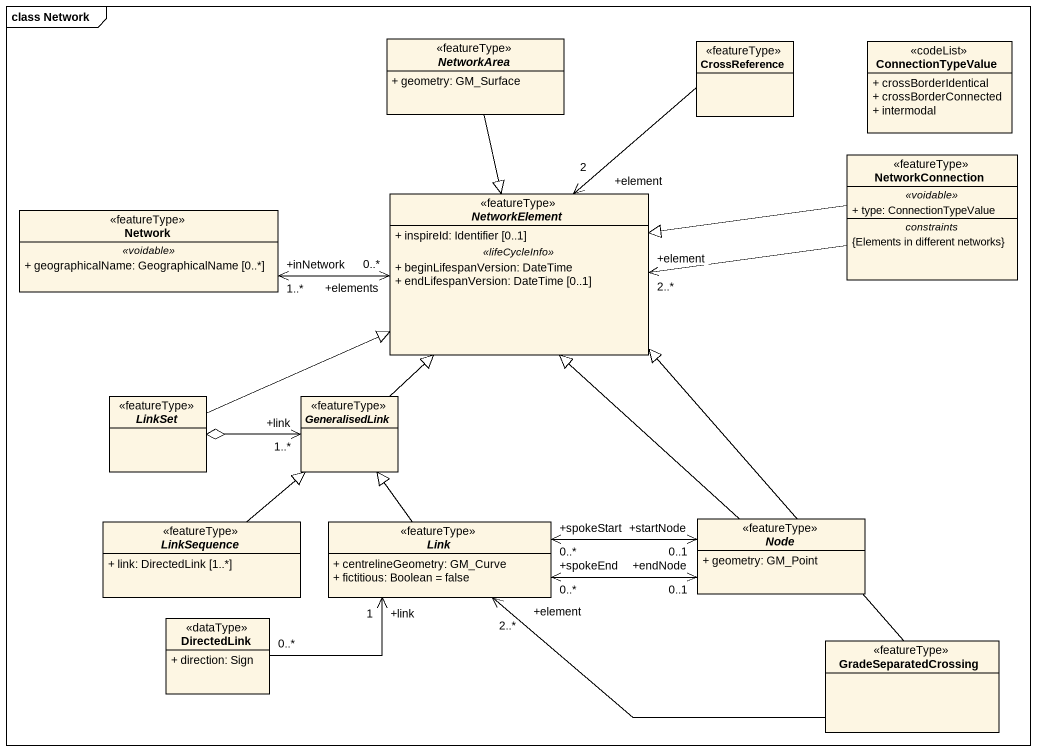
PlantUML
@startuml
mainframe class Network
hide circle
hide empty members
skinparam classAttributeIconSize 0
abstract class NetworkArea <<featureType>> {
  + geometry: GM_Surface
}
class CrossReference <<featureType>>
class ConnectionTypeValue <<codeList>> {
  + crossBorderIdentical
  + crossBorderConnected
  + intermodal
}
abstract class NetworkElement <<featureType>> {
  + inspireId: Identifier [0..1]
  .. <<lifeCycleInfo>> ..
  + beginLifespanVersion: DateTime
  + endLifespanVersion: DateTime [0..1]
}
class NetworkConnection <<featureType>> {
  .. <<voidable>> ..
  + type: ConnectionTypeValue
  -- constraints --
  {Elements in different networks}
}
class "Network" as Network_ <<featureType>> {
  .. <<voidable>> ..
  + geographicalName: GeographicalName [0..*]
}
abstract class LinkSet <<featureType>>
abstract class GeneralisedLink <<featureType>>
abstract class LinkSequence <<featureType>> {
  + link: DirectedLink [1..*]
}
abstract class Link <<featureType>> {
  + centrelineGeometry: GM_Curve
  + fictitious: Boolean = false
}
abstract class "Node" as Node_ <<featureType>> {
  + geometry: GM_Point
}
class DirectedLink <<dataType>> {
  + direction: Sign
}
class GradeSeparatedCrossing <<featureType>>
NetworkArea --|> NetworkElement
CrossReference --> "+element\n2" NetworkElement
NetworkConnection -left-|> NetworkElement
NetworkConnection -left-> "+element\n2..*" NetworkElement
Network_ "+inNetwork\n1..*" <-right-> "+elements\n0..*" NetworkElement
LinkSet -right-|> NetworkElement
GeneralisedLink -up-|> NetworkElement
GeneralisedLink "+link\n1..*" <-left-o LinkSet
LinkSequence -up-|> GeneralisedLink
Link -up-|> GeneralisedLink
Link "+spokeEnd\n0..*" <-right-> "+endNode\n0..1" Node_
Link "+spokeStart\n0..*" <-right-> "+startNode\n0..1" Node_
Node_ -up-|> NetworkElement
DirectedLink "0..*" -right-> "+link\n1" Link
GradeSeparatedCrossing -up-|> NetworkElement
GradeSeparatedCrossing -left-> "+element\n2..*" Link
@enduml
